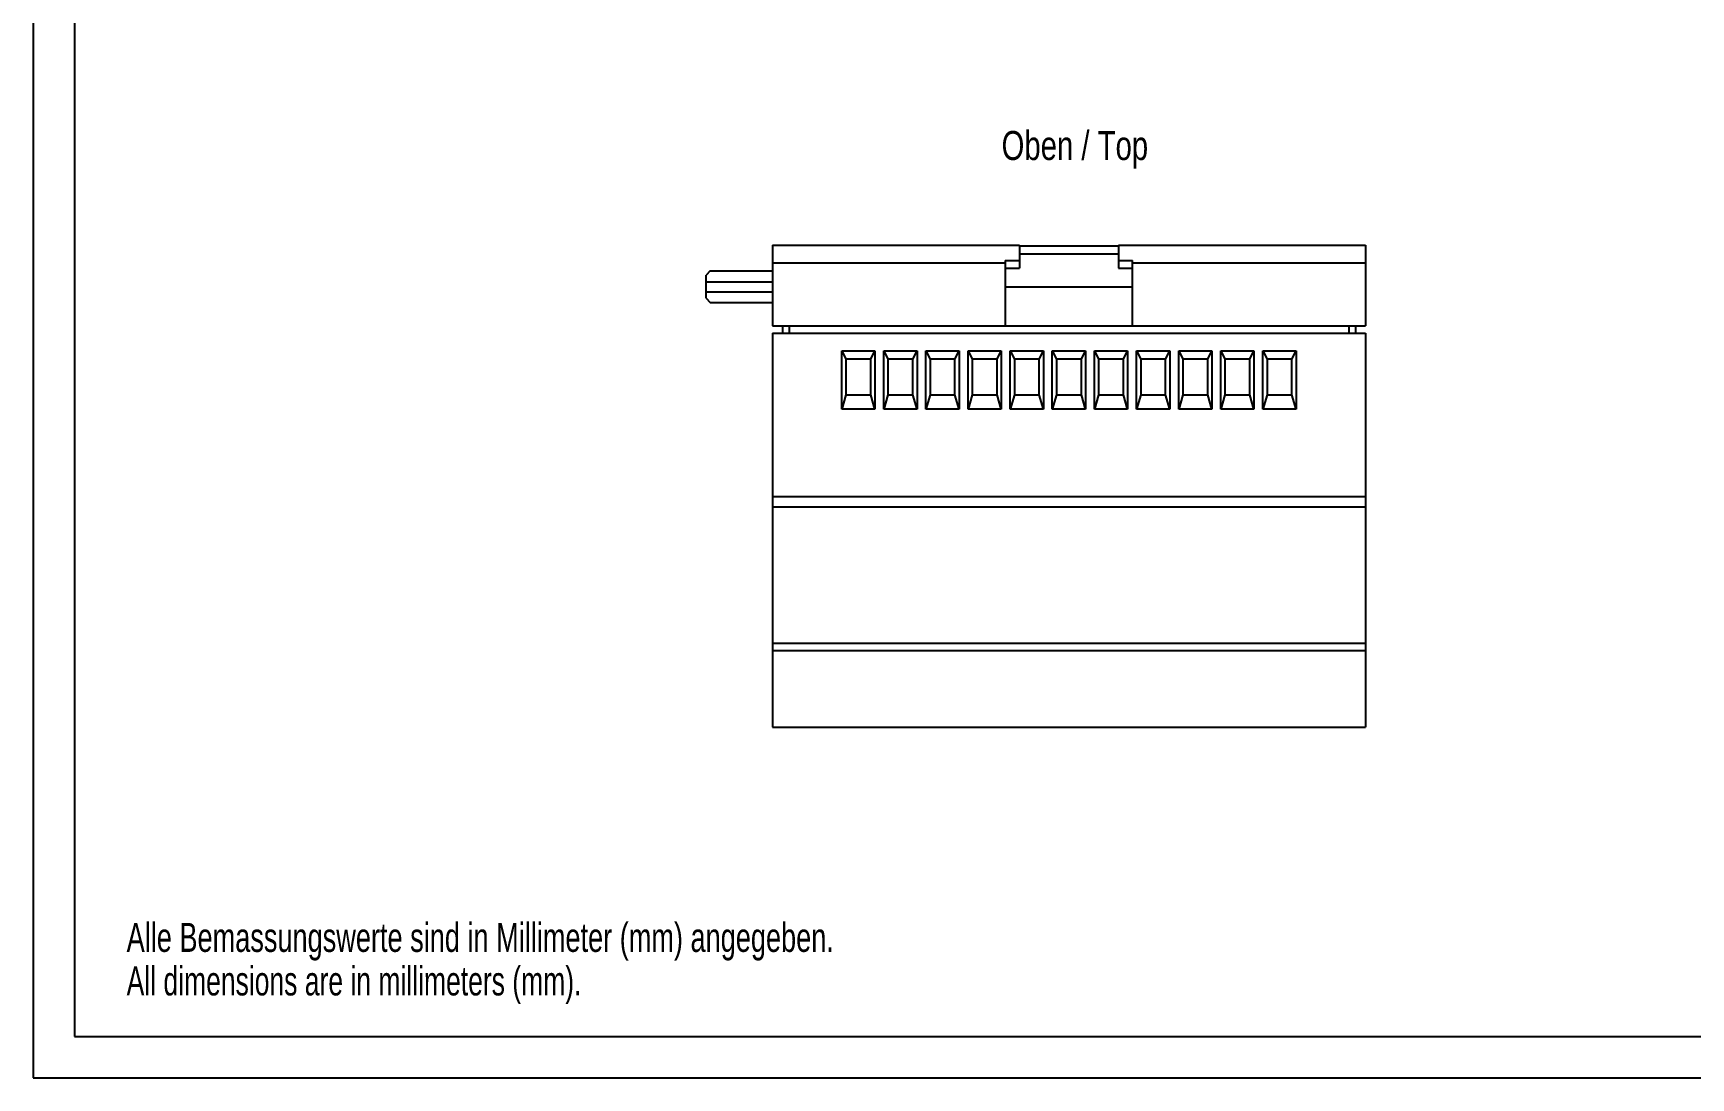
# Model space of a CAD drawing. Extents: x 0 to 420, y 0 to 297.
# Drawn here: x 0 to 199.9, y 0 to 126 of the extents above; entities that cross this region are included whole.
import ezdxf

# ---------------------------------------------------------------- set-up
doc = ezdxf.new("R2010")
doc.units = 0
doc.header["$LTSCALE"] = 23.1
for name, color, linetype in [('13000_TOP', 7, 'CONTINUOUS'), ('13300_TOP_GERMAN_ENGLISH', 7, 'CONTINUOUS'), ('90000_FRAME', 7, 'CONTINUOUS'), ('91000_TIP', 7, 'CONTINUOUS')]:
    doc.layers.add(name, color=color, linetype=linetype)
doc.styles.get("Standard").update_dxf_attribs({"font": 'txt', "width": 0.8})

msp = doc.modelspace()

# ---------------------------------------------------------------- linework, layer by layer
at = {"layer": '13000_TOP', "color": 7, "linetype": 'CONTINUOUS'}
for p, q in [((89.167, 100.419), (89.167, 90.719)), ((89.167, 100.419), (118.942, 100.419)), ((118.942, 100.419), (118.942, 97.669)), ((118.942, 100.369), (130.892, 100.369)), ((130.892, 100.419), (130.892, 97.669)), ((130.892, 100.419), (160.667, 100.419)), ((160.667, 100.419), (160.667, 90.719)), ((89.167, 98.31), (117.227, 98.31)), ((117.227, 98.592), (117.227, 90.719)), ((117.227, 98.592), (118.942, 98.592)), ((118.942, 99.369), (130.892, 99.369)), ((130.892, 98.592), (132.606, 98.592)), ((132.606, 90.719), (132.606, 98.592)), ((132.606, 98.31), (160.667, 98.31)), ((81.667, 97.319), (81.167, 96.819)), ((81.167, 94.019), (81.167, 96.819)), ((81.167, 96.019), (89.167, 96.019)), ((81.667, 97.319), (89.167, 97.319)), ((117.227, 97.669), (118.942, 97.669)), ((130.892, 97.669), (132.606, 97.669)), ((81.167, 94.819), (89.167, 94.819)), ((81.167, 94.019), (81.667, 93.519)), ((117.227, 95.416), (132.606, 95.416)), ((81.667, 93.519), (89.167, 93.519)), ((89.167, 90.719), (160.667, 90.719)), ((90.367, 90.719), (90.367, 89.819)), ((91.167, 90.719), (91.167, 89.819)), ((158.667, 90.719), (158.667, 89.819)), ((159.467, 90.719), (159.467, 89.819)), ((89.167, 89.819), (160.667, 89.819)), ((89.167, 89.818), (89.167, 42.296)), ((160.667, 89.818), (160.667, 42.296)), ((97.517, 87.669), (98.017, 86.669)), ((97.517, 80.669), (97.517, 87.669)), ((97.517, 87.669), (101.517, 87.669)), ((98.017, 86.669), (98.017, 82.369)), ((101.017, 86.669), (98.017, 86.669)), ((101.017, 86.669), (101.517, 87.669)), ((101.017, 82.369), (101.017, 86.669)), ((101.517, 87.669), (101.517, 80.669)), ((102.597, 87.669), (103.097, 86.669)), ((102.597, 80.669), (102.597, 87.669)), ((102.597, 87.669), (106.597, 87.669)), ((103.097, 86.669), (103.097, 82.369)), ((106.097, 86.669), (103.097, 86.669)), ((106.097, 86.669), (106.597, 87.669)), ((106.097, 82.369), (106.097, 86.669)), ((106.597, 87.669), (106.597, 80.669)), ((107.677, 87.669), (108.177, 86.669)), ((107.677, 80.669), (107.677, 87.669)), ((107.677, 87.669), (111.677, 87.669)), ((108.177, 86.669), (108.177, 82.369)), ((111.177, 86.669), (108.177, 86.669)), ((111.177, 86.669), (111.677, 87.669)), ((111.177, 82.369), (111.177, 86.669)), ((111.677, 87.669), (111.677, 80.669)), ((112.757, 87.669), (113.257, 86.669)), ((112.757, 80.669), (112.757, 87.669)), ((112.757, 87.669), (116.757, 87.669)), ((113.257, 86.669), (113.257, 82.369)), ((116.257, 86.669), (113.257, 86.669)), ((116.257, 86.669), (116.757, 87.669)), ((116.257, 82.369), (116.257, 86.669)), ((116.757, 87.669), (116.757, 80.669)), ((117.837, 87.669), (118.337, 86.669)), ((117.837, 80.669), (117.837, 87.669)), ((117.837, 87.669), (121.837, 87.669)), ((118.337, 86.669), (118.337, 82.369)), ((121.337, 86.669), (118.337, 86.669)), ((121.337, 86.669), (121.837, 87.669)), ((121.337, 82.369), (121.337, 86.669)), ((121.837, 87.669), (121.837, 80.669)), ((122.917, 87.669), (123.417, 86.669)), ((122.917, 80.669), (122.917, 87.669)), ((122.917, 87.669), (126.917, 87.669)), ((123.417, 86.669), (123.417, 82.369)), ((126.417, 86.669), (123.417, 86.669)), ((126.417, 86.669), (126.917, 87.669)), ((126.417, 82.369), (126.417, 86.669)), ((126.917, 87.669), (126.917, 80.669)), ((127.997, 87.669), (128.497, 86.669)), ((127.997, 80.669), (127.997, 87.669)), ((127.997, 87.669), (131.997, 87.669)), ((128.497, 86.669), (128.497, 82.369)), ((131.497, 86.669), (128.497, 86.669)), ((131.497, 86.669), (131.997, 87.669)), ((131.497, 82.369), (131.497, 86.669)), ((131.997, 87.669), (131.997, 80.669)), ((133.077, 87.669), (133.577, 86.669)), ((133.077, 80.669), (133.077, 87.669)), ((133.077, 87.669), (137.077, 87.669)), ((133.577, 86.669), (133.577, 82.369)), ((136.577, 86.669), (133.577, 86.669)), ((136.577, 86.669), (137.077, 87.669)), ((136.577, 82.369), (136.577, 86.669)), ((137.077, 87.669), (137.077, 80.669)), ((138.157, 87.669), (138.657, 86.669)), ((138.157, 80.669), (138.157, 87.669)), ((138.157, 87.669), (142.157, 87.669)), ((138.657, 86.669), (138.657, 82.369)), ((141.657, 86.669), (138.657, 86.669)), ((141.657, 86.669), (142.157, 87.669)), ((141.657, 82.369), (141.657, 86.669)), ((142.157, 87.669), (142.157, 80.669)), ((143.237, 87.669), (143.737, 86.669)), ((143.237, 80.669), (143.237, 87.669)), ((143.237, 87.669), (147.237, 87.669)), ((143.737, 86.669), (143.737, 82.369)), ((146.737, 86.669), (143.737, 86.669)), ((146.737, 86.669), (147.237, 87.669)), ((146.737, 82.369), (146.737, 86.669)), ((147.237, 87.669), (147.237, 80.669)), ((148.317, 87.669), (148.817, 86.669)), ((148.317, 80.669), (148.317, 87.669)), ((148.317, 87.669), (152.317, 87.669)), ((148.817, 86.669), (148.817, 82.369)), ((151.817, 86.669), (148.817, 86.669)), ((151.817, 86.669), (152.317, 87.669)), ((151.817, 82.369), (151.817, 86.669)), ((152.317, 87.669), (152.317, 80.669)), ((98.017, 82.369), (97.517, 80.669)), ((98.017, 82.369), (101.017, 82.369)), ((101.517, 80.669), (101.017, 82.369)), ((103.097, 82.369), (102.597, 80.669)), ((103.097, 82.369), (106.097, 82.369)), ((106.597, 80.669), (106.097, 82.369)), ((108.177, 82.369), (107.677, 80.669)), ((108.177, 82.369), (111.177, 82.369)), ((111.677, 80.669), (111.177, 82.369)), ((113.257, 82.369), (112.757, 80.669)), ((113.257, 82.369), (116.257, 82.369)), ((116.757, 80.669), (116.257, 82.369)), ((118.337, 82.369), (117.837, 80.669)), ((118.337, 82.369), (121.337, 82.369)), ((121.837, 80.669), (121.337, 82.369)), ((123.417, 82.369), (122.917, 80.669)), ((123.417, 82.369), (126.417, 82.369)), ((126.917, 80.669), (126.417, 82.369)), ((128.497, 82.369), (127.997, 80.669)), ((128.497, 82.369), (131.497, 82.369)), ((131.997, 80.669), (131.497, 82.369)), ((133.577, 82.369), (133.077, 80.669)), ((133.577, 82.369), (136.577, 82.369)), ((137.077, 80.669), (136.577, 82.369)), ((138.657, 82.369), (138.157, 80.669)), ((138.657, 82.369), (141.657, 82.369)), ((142.157, 80.669), (141.657, 82.369)), ((143.737, 82.369), (143.237, 80.669)), ((143.737, 82.369), (146.737, 82.369)), ((147.237, 80.669), (146.737, 82.369)), ((148.817, 82.369), (148.317, 80.669)), ((148.817, 82.369), (151.817, 82.369)), ((152.317, 80.669), (151.817, 82.369)), ((101.517, 80.669), (97.517, 80.669)), ((106.597, 80.669), (102.597, 80.669)), ((111.677, 80.669), (107.677, 80.669)), ((116.757, 80.669), (112.757, 80.669)), ((121.837, 80.669), (117.837, 80.669)), ((126.917, 80.669), (122.917, 80.669)), ((131.997, 80.669), (127.997, 80.669)), ((137.077, 80.669), (133.077, 80.669)), ((142.157, 80.669), (138.157, 80.669)), ((147.237, 80.669), (143.237, 80.669)), ((152.317, 80.669), (148.317, 80.669)), ((89.167, 70.102), (160.667, 70.102)), ((89.167, 68.866), (160.667, 68.866)), ((89.167, 52.426), (160.667, 52.426)), ((89.167, 51.548), (160.667, 51.548)), ((89.167, 42.296), (160.667, 42.296))]:
    msp.add_line(p, q, dxfattribs=at)
at = {"layer": '90000_FRAME', "color": 7, "linetype": 'CONTINUOUS'}
for p, q in [((0, 297), (0, 0)), ((5, 292), (5, 5)), ((5, 5), (415, 5)), ((0, 0), (420, 0))]:
    msp.add_line(p, q, dxfattribs=at)

# ---------------------------------------------------------------- texts
at = {"layer": '13300_TOP_GERMAN_ENGLISH', "linetype": 'CONTINUOUS', "width": 0.754762}
msp.add_text('Oben / Top', height=3.5, dxfattribs=at).set_placement((116.797, 110.703))
at = {"layer": '91000_TIP', "color": 7, "linetype": 'CONTINUOUS'}
for s, width, p in [('Alle Bemassungswerte sind in Millimeter (mm) angegeben.', 0.699134, (11.276, 15.19)), ('All dimensions are in millimeters (mm).', 0.68254, (11.276, 9.94))]:
    msp.add_text(s, height=3.5, dxfattribs=dict(at, width=width)).set_placement(p)

doc.saveas('drawing.dxf')
